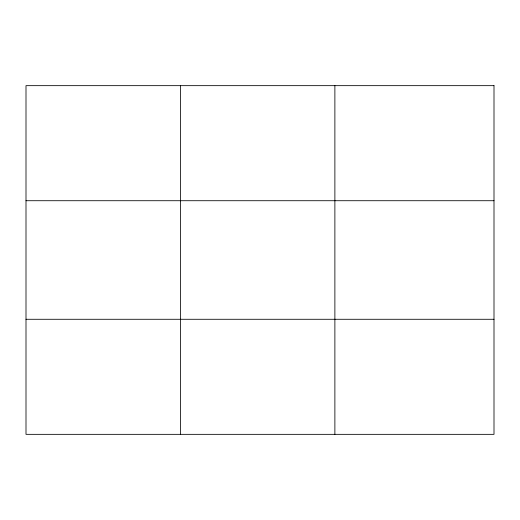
<?xml version="1.0" encoding="UTF-8"?>
<svg xmlns="http://www.w3.org/2000/svg" width="520" height="520" viewBox="0 0 520 520"><rect width="100%" height="100%" fill="white"/><g stroke="black" fill="none" stroke-linecap="round" stroke-linejoin="round"><path stroke-width="0.78" d="M180.44 85.657L180.44 434.343M334.88 85.657L334.88 434.343M26 200.72L494 200.72M26 319.28L494 319.28M494 85.657L494 434.343L26 434.343L26 85.657L494 85.657"/></g></svg>
